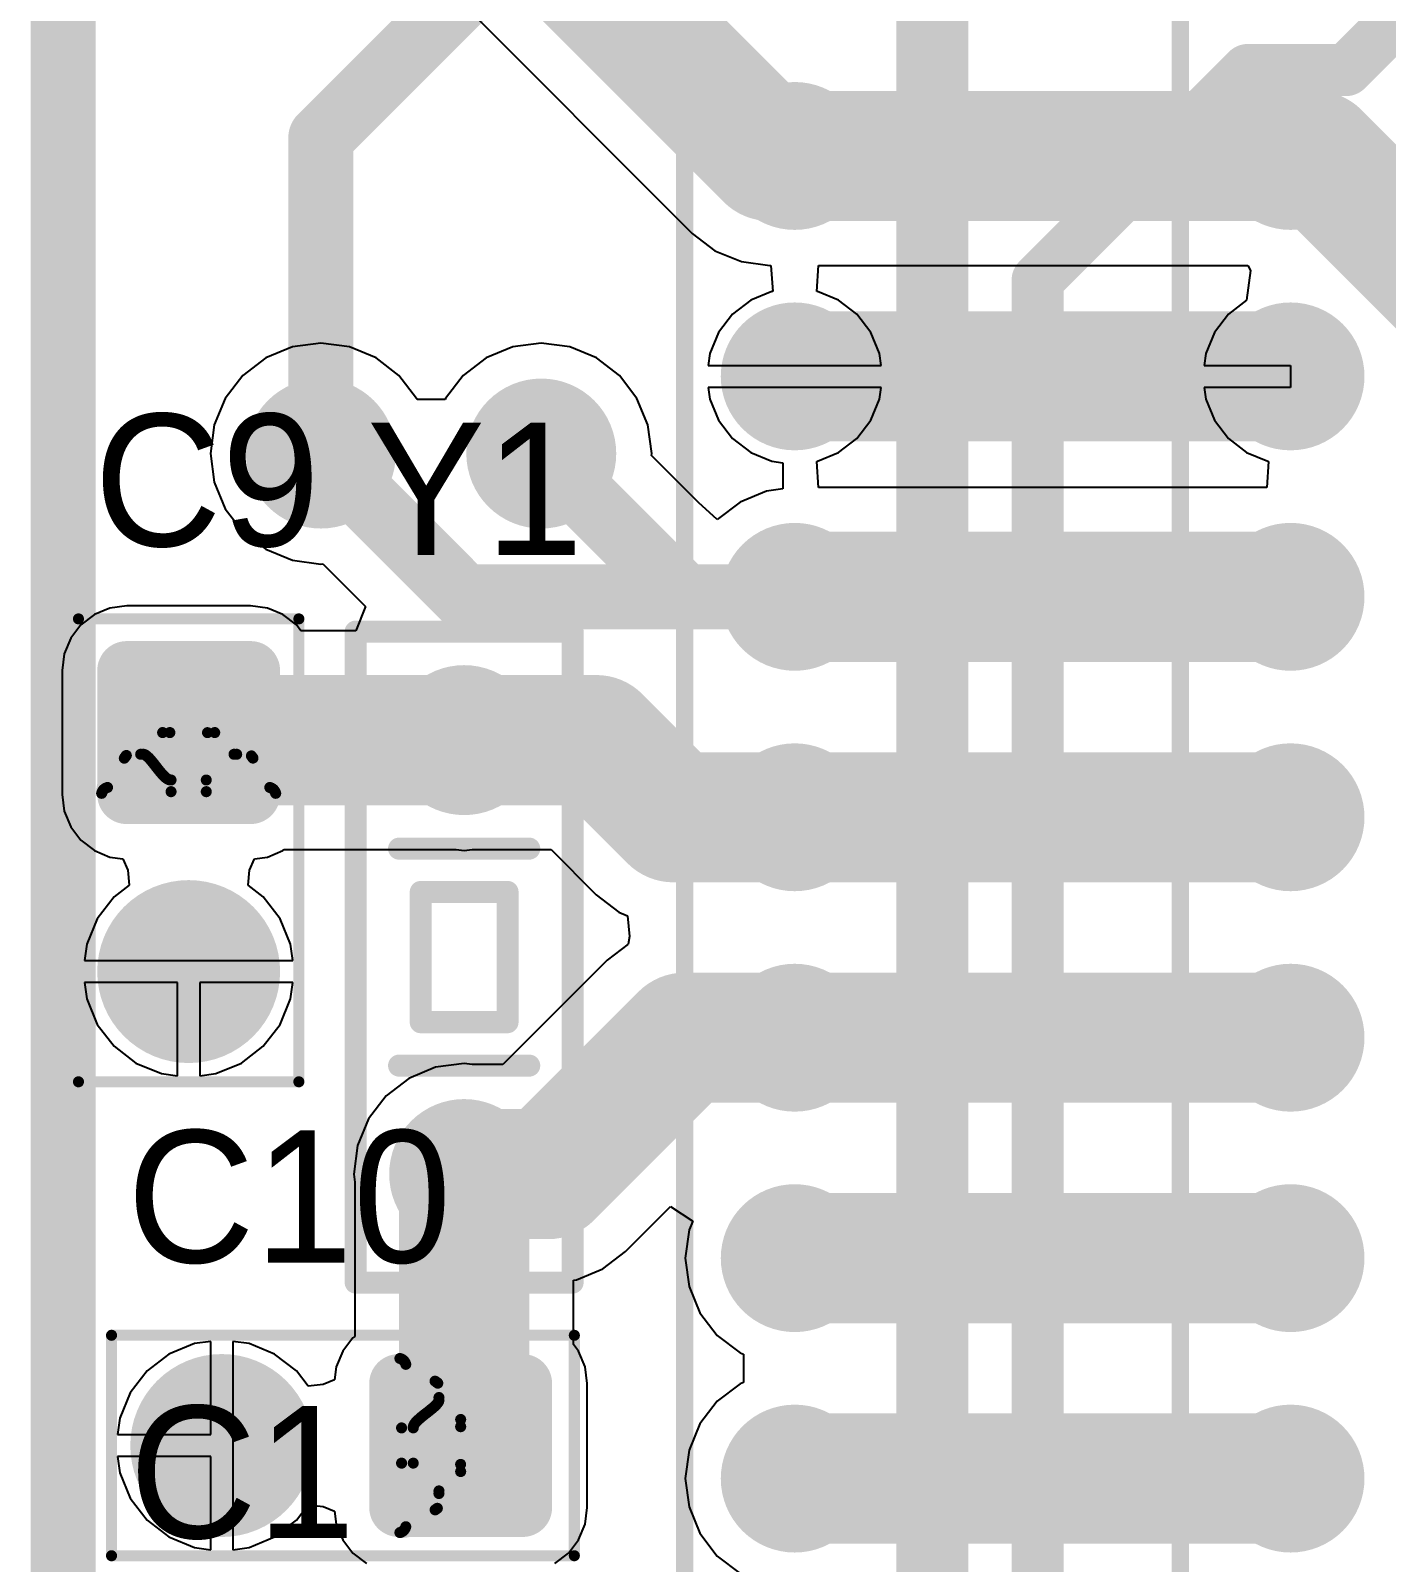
# Model space of a CAD drawing. Header units: millimetres. Extents: x 40 to 159, y 68 to 176.
# Drawn here: x 80.22 to 95.85, y 88.57 to 106.22 of the extents above; entities that cross this region are included whole.
import ezdxf

# ---------------------------------------------------------------- set-up
doc = ezdxf.new("R2010")
doc.units = ezdxf.units.MM
for name, color, linetype in [('BottomLayer', 5, 'Continuous'), ('BottomSolder', 6, 'Continuous'), ('Mechanical13', 56, 'Continuous'), ('MultiLayer', 9, 'Continuous'), ('PadHoleLayer', 156, 'Continuous'), ('TopLayer', 1, 'Continuous'), ('TopOverlay', 2, 'Continuous'), ('TopSolder', 216, 'Continuous')]:
    doc.layers.add(name, color=color, linetype=linetype)

# ---------------------------------------------------------------- blocks, each defined once
blk = doc.blocks.new('8MHZOSC_5')
at = {"layer": 'BottomLayer', "const_width": 0.762}
for points in [[(-5.381, 0, 1), (-4.619, 0, 1)], [(-0.381, 0, 1), (0.381, 0, 1)]]:
    blk.add_lwpolyline(points, format="xyb", close=True, dxfattribs=at)
at = {"layer": 'BottomSolder', "const_width": 0.864}
for points in [[(-5.432, 0, 1), (-4.568, 0, 1)], [(-0.432, 0, 1), (0.432, 0, 1)]]:
    blk.add_lwpolyline(points, format="xyb", close=True, dxfattribs=at)
at = {"layer": 'MultiLayer', "const_width": 0.762}
for points in [[(-5.381, 0, 1), (-4.619, 0, 1)], [(-0.381, 0, 1), (0.381, 0, 1)]]:
    blk.add_lwpolyline(points, format="xyb", close=True, dxfattribs=at)
at = {"layer": 'PadHoleLayer', "const_width": 0.381}
for points in [[(-5.191, 0, 1), (-4.81, 0, 1)], [(-0.191, 0, 1), (0.191, 0, 1)]]:
    blk.add_lwpolyline(points, format="xyb", close=True, dxfattribs=at)
at = {"layer": 'TopLayer', "const_width": 0.762}
for points in [[(-5.381, 0, 1), (-4.619, 0, 1)], [(-0.381, 0, 1), (0.381, 0, 1)]]:
    blk.add_lwpolyline(points, format="xyb", close=True, dxfattribs=at)
at = {"layer": 'TopOverlay', "const_width": 0.254}
for points in [[(-6.25, 1.25), (-6.25, -1.25)], [(-6.25, 1.25), (1.25, 1.25)], [(1.25, 1.25), (1.25, -1.25)], [(-3.75, 0.75), (-3.75, -0.75)], [(-1.25, 0.75), (-1.25, -0.75)], [(-3.25, 0.5), (-1.75, 0.5)], [(-3.25, 0.5), (-3.25, -0.5)], [(-1.75, 0.5), (-1.75, -0.5)], [(-3.25, -0.5), (-1.75, -0.5)], [(-6.25, -1.25), (1.25, -1.25)]]:
    blk.add_lwpolyline(points, dxfattribs=at)
at = {"layer": 'TopOverlay', "const_width": 0.127}
for points in [[(-6.314, 1.25, 1), (-6.187, 1.25, 1)], [(-6.314, 1.25, 1), (-6.187, 1.25, 1)], [(1.187, 1.25, 1), (1.314, 1.25, 1)], [(1.187, 1.25, 1), (1.314, 1.25, 1)], [(-3.814, 0.75, 1), (-3.687, 0.75, 1)], [(-1.314, 0.75, 1), (-1.187, 0.75, 1)], [(-3.314, 0.5, 1), (-3.187, 0.5, 1)], [(-3.314, 0.5, 1), (-3.187, 0.5, 1)], [(-1.813, 0.5, 1), (-1.686, 0.5, 1)], [(-1.813, 0.5, 1), (-1.686, 0.5, 1)], [(-3.314, -0.5, 1), (-3.187, -0.5, 1)], [(-3.314, -0.5, 1), (-3.187, -0.5, 1)], [(-1.813, -0.5, 1), (-1.686, -0.5, 1)], [(-1.813, -0.5, 1), (-1.686, -0.5, 1)], [(-3.814, -0.75, 1), (-3.687, -0.75, 1)], [(-1.314, -0.75, 1), (-1.187, -0.75, 1)], [(-6.314, -1.25, 1), (-6.187, -1.25, 1)], [(-6.314, -1.25, 1), (-6.187, -1.25, 1)], [(1.187, -1.25, 1), (1.314, -1.25, 1)], [(1.187, -1.25, 1), (1.314, -1.25, 1)]]:
    blk.add_lwpolyline(points, format="xyb", close=True, dxfattribs=at)
at = {"layer": 'TopSolder', "const_width": 0.864}
for points in [[(-5.432, 0, 1), (-4.568, 0, 1)], [(-0.432, 0, 1), (0.432, 0, 1)]]:
    blk.add_lwpolyline(points, format="xyb", close=True, dxfattribs=at)
blk = doc.blocks.new('STM32F051C6B_______B_____8')
at = {"layer": 'BottomLayer', "const_width": 0.75}
for points in [[(-20.695, 0, 1), (-19.945, 0, 1)], [(-18.155, 0, 1), (-17.405, 0, 1)], [(-15.615, 0, 1), (-14.865, 0, 1)], [(-13.075, 0, 1), (-12.325, 0, 1)], [(-10.535, 0, 1), (-9.785, 0, 1)], [(-7.995, 0, 1), (-7.245, 0, 1)], [(-5.455, 0, 1), (-4.705, 0, 1)]]:
    blk.add_lwpolyline(points, format="xyb", close=True, dxfattribs=at)
at = {"layer": 'BottomSolder', "const_width": 0.852}
for points in [[(-20.746, 0, 1), (-19.894, 0, 1)], [(-18.206, 0, 1), (-17.354, 0, 1)], [(-15.666, 0, 1), (-14.814, 0, 1)], [(-13.126, 0, 1), (-12.274, 0, 1)], [(-10.586, 0, 1), (-9.734, 0, 1)], [(-8.046, 0, 1), (-7.194, 0, 1)], [(-5.506, 0, 1), (-4.654, 0, 1)]]:
    blk.add_lwpolyline(points, format="xyb", close=True, dxfattribs=at)
at = {"layer": 'MultiLayer', "const_width": 0.75}
for points in [[(-20.695, 0, 1), (-19.945, 0, 1)], [(-18.155, 0, 1), (-17.405, 0, 1)], [(-15.615, 0, 1), (-14.865, 0, 1)], [(-13.075, 0, 1), (-12.325, 0, 1)], [(-10.535, 0, 1), (-9.785, 0, 1)], [(-7.995, 0, 1), (-7.245, 0, 1)], [(-5.455, 0, 1), (-4.705, 0, 1)]]:
    blk.add_lwpolyline(points, format="xyb", close=True, dxfattribs=at)
at = {"layer": 'PadHoleLayer', "const_width": 0.45}
for points in [[(-20.545, 0, 1), (-20.095, 0, 1)], [(-18.005, 0, 1), (-17.555, 0, 1)], [(-15.465, 0, 1), (-15.015, 0, 1)], [(-12.925, 0, 1), (-12.475, 0, 1)], [(-10.385, 0, 1), (-9.935, 0, 1)], [(-7.845, 0, 1), (-7.395, 0, 1)], [(-5.305, 0, 1), (-4.855, 0, 1)]]:
    blk.add_lwpolyline(points, format="xyb", close=True, dxfattribs=at)
at = {"layer": 'TopLayer', "const_width": 0.75}
for points in [[(-20.695, 0, 1), (-19.945, 0, 1)], [(-18.155, 0, 1), (-17.405, 0, 1)], [(-15.615, 0, 1), (-14.865, 0, 1)], [(-13.075, 0, 1), (-12.325, 0, 1)], [(-10.535, 0, 1), (-9.785, 0, 1)], [(-7.995, 0, 1), (-7.245, 0, 1)], [(-5.455, 0, 1), (-4.705, 0, 1)]]:
    blk.add_lwpolyline(points, format="xyb", close=True, dxfattribs=at)
at = {"layer": 'TopOverlay', "const_width": 0.2}
for points in [[(1.27, 1.27), (-59.69, 1.27)], [(-0.635, -1.27), (-59.69, -1.27)]]:
    blk.add_lwpolyline(points, dxfattribs=at)
at = {"layer": 'TopSolder', "const_width": 0.852}
for points in [[(-20.746, 0, 1), (-19.894, 0, 1)], [(-18.206, 0, 1), (-17.354, 0, 1)], [(-15.666, 0, 1), (-14.814, 0, 1)], [(-13.126, 0, 1), (-12.274, 0, 1)], [(-10.586, 0, 1), (-9.734, 0, 1)], [(-8.046, 0, 1), (-7.194, 0, 1)], [(-5.506, 0, 1), (-4.654, 0, 1)]]:
    blk.add_lwpolyline(points, format="xyb", close=True, dxfattribs=at)
blk = doc.blocks.new('HDR1X24_20')
at = {"layer": 'BottomLayer', "const_width": 0.75}
for points in [[(-20.695, 0, 1), (-19.945, 0, 1)], [(-18.155, 0, 1), (-17.405, 0, 1)], [(-15.615, 0, 1), (-14.865, 0, 1)], [(-13.075, 0, 1), (-12.325, 0, 1)], [(-10.535, 0, 1), (-9.785, 0, 1)], [(-7.995, 0, 1), (-7.245, 0, 1)], [(-5.455, 0, 1), (-4.705, 0, 1)]]:
    blk.add_lwpolyline(points, format="xyb", close=True, dxfattribs=at)
at = {"layer": 'BottomSolder', "const_width": 0.852}
for points in [[(-20.746, 0, 1), (-19.894, 0, 1)], [(-18.206, 0, 1), (-17.354, 0, 1)], [(-15.666, 0, 1), (-14.814, 0, 1)], [(-13.126, 0, 1), (-12.274, 0, 1)], [(-10.586, 0, 1), (-9.734, 0, 1)], [(-8.046, 0, 1), (-7.194, 0, 1)], [(-5.506, 0, 1), (-4.654, 0, 1)]]:
    blk.add_lwpolyline(points, format="xyb", close=True, dxfattribs=at)
at = {"layer": 'MultiLayer', "const_width": 0.75}
for points in [[(-20.695, 0, 1), (-19.945, 0, 1)], [(-18.155, 0, 1), (-17.405, 0, 1)], [(-15.615, 0, 1), (-14.865, 0, 1)], [(-13.075, 0, 1), (-12.325, 0, 1)], [(-10.535, 0, 1), (-9.785, 0, 1)], [(-7.995, 0, 1), (-7.245, 0, 1)], [(-5.455, 0, 1), (-4.705, 0, 1)]]:
    blk.add_lwpolyline(points, format="xyb", close=True, dxfattribs=at)
at = {"layer": 'PadHoleLayer', "const_width": 0.45}
for points in [[(-20.545, 0, 1), (-20.095, 0, 1)], [(-18.005, 0, 1), (-17.555, 0, 1)], [(-15.465, 0, 1), (-15.015, 0, 1)], [(-12.925, 0, 1), (-12.475, 0, 1)], [(-10.385, 0, 1), (-9.935, 0, 1)], [(-7.845, 0, 1), (-7.395, 0, 1)], [(-5.305, 0, 1), (-4.855, 0, 1)]]:
    blk.add_lwpolyline(points, format="xyb", close=True, dxfattribs=at)
at = {"layer": 'TopLayer', "const_width": 0.75}
for points in [[(-20.695, 0, 1), (-19.945, 0, 1)], [(-18.155, 0, 1), (-17.405, 0, 1)], [(-15.615, 0, 1), (-14.865, 0, 1)], [(-13.075, 0, 1), (-12.325, 0, 1)], [(-10.535, 0, 1), (-9.785, 0, 1)], [(-7.995, 0, 1), (-7.245, 0, 1)], [(-5.455, 0, 1), (-4.705, 0, 1)]]:
    blk.add_lwpolyline(points, format="xyb", close=True, dxfattribs=at)
at = {"layer": 'TopOverlay', "const_width": 0.2}
blk.add_lwpolyline([(-0.635, -1.27), (-59.69, -1.27)], dxfattribs=at)
at = {"layer": 'TopSolder', "const_width": 0.852}
for points in [[(-20.746, 0, 1), (-19.894, 0, 1)], [(-18.206, 0, 1), (-17.354, 0, 1)], [(-15.666, 0, 1), (-14.814, 0, 1)], [(-13.126, 0, 1), (-12.274, 0, 1)], [(-10.586, 0, 1), (-9.734, 0, 1)], [(-8.046, 0, 1), (-7.194, 0, 1)], [(-5.506, 0, 1), (-4.654, 0, 1)]]:
    blk.add_lwpolyline(points, format="xyb", close=True, dxfattribs=at)
blk = doc.blocks.new('CAPC500P450250X550_2_5___28')
at = {"layer": 'BottomLayer'}
for points, const_width in [([(-2.317, 0.714, 1), (-2.079, 0.714, 1)], 0.238), ([(-0.889, 0.714, 1), (-0.651, 0.714, 1)], 0.238), ([(0.794, 0, 1), (1.746, 0, 1)], 0.952), ([(-2.317, -0.714, 1), (-2.079, -0.714, 1)], 0.238), ([(-0.889, -0.714, 1), (-0.651, -0.714, 1)], 0.238)]:
    blk.add_lwpolyline(points, format="xyb", close=True, dxfattribs=dict(at, const_width=const_width))
for points in [[(-2.198, -0.952), (-0.77, -0.952), (-2.198, 0.952), (-0.77, 0.952)], [(-2.437, -0.714), (-0.532, -0.714), (-2.437, 0.714), (-0.532, 0.714)]]:
    blk.add_solid(points, dxfattribs=at)
at = {"layer": 'BottomSolder'}
for points, const_width in [([(-2.368, 0.714, 1), (-2.029, 0.714, 1)], 0.34), ([(-0.939, 0.714, 1), (-0.6, 0.714, 1)], 0.34), ([(0.743, 0, 1), (1.797, 0, 1)], 1.054), ([(-2.368, -0.714, 1), (-2.029, -0.714, 1)], 0.34), ([(-0.939, -0.714, 1), (-0.6, -0.714, 1)], 0.34)]:
    blk.add_lwpolyline(points, format="xyb", close=True, dxfattribs=dict(at, const_width=const_width))
for points in [[(-2.198, -1.054), (-0.77, -1.054), (-2.198, 1.054), (-0.77, 1.054)], [(-2.538, -0.714), (-0.43, -0.714), (-2.538, 0.714), (-0.43, 0.714)]]:
    blk.add_solid(points, dxfattribs=at)
at = {"layer": 'Mechanical13', "const_width": 0.127}
for points in [[(-1.234, 0.553, -0.414214), (-0.784, 1.003)], [(-0.851, 0.935, -0.274246), (-0.784, 1.003)], [(-0.851, 0.935, -0.001101), (-0.803, 0.203)], [(-1.484, 0.217, -0.252246), (-1.216, 0.723)], [(-1.234, 0.523, -0.067746), (-0.937, 0.203)], [(-1.484, -0.3, -1), (-1.484, 0.3)], [(-1.22, -0.718, -0.249202), (-1.484, -0.217)], [(-0.851, -0.935, -0.01671), (-0.803, -0.203)], [(-0.784, -1.003, -0.414214), (-1.234, -0.553)], [(-0.784, -1.003, -0.277409), (-0.851, -0.935)]]:
    blk.add_lwpolyline(points, format="xyb", dxfattribs=at)
at = {"layer": 'Mechanical13', "const_width": 0.0635}
for points in [[(-0.816, 1.003, 1), (-0.752, 1.003, 1)], [(-0.816, 1.003, 1), (-0.752, 1.003, 1)], [(-0.883, 0.935, 1), (-0.82, 0.935, 1)], [(-0.883, 0.935, 1), (-0.82, 0.935, 1)], [(-1.247, 0.723, 1), (-1.184, 0.723, 1)], [(-1.247, 0.723, 1), (-1.184, 0.723, 1)], [(-1.246, 0.724, 1), (-1.182, 0.724, 1)], [(-1.246, 0.724, 1), (-1.182, 0.724, 1)], [(-1.222, 0.741, 1), (-1.158, 0.741, 1)], [(-1.266, 0.553, 1), (-1.202, 0.553, 1)], [(-1.266, 0.553, 1), (-1.202, 0.553, 1)], [(-1.266, 0.523, 1), (-1.202, 0.523, 1)], [(-1.516, 0.3, 1), (-1.452, 0.3, 1)], [(-1.515, 0.217, 1), (-1.452, 0.217, 1)], [(-1.515, 0.217, 1), (-1.452, 0.217, 1)], [(-0.969, 0.203, 1), (-0.906, 0.203, 1)], [(-0.969, 0.203, 1), (-0.906, 0.203, 1)], [(-0.835, 0.203, 1), (-0.771, 0.203, 1)], [(-0.835, 0.203, 1), (-0.771, 0.203, 1)], [(-1.516, -0.217, 1), (-1.452, -0.217, 1)], [(-1.516, -0.217, 1), (-1.452, -0.217, 1)], [(-0.978, -0.238, 1), (-0.915, -0.238, 1)], [(-0.978, -0.238, 1), (-0.915, -0.238, 1)], [(-0.974, -0.229, 1), (-0.91, -0.229, 1)], [(-0.974, -0.229, 1), (-0.91, -0.229, 1)], [(-0.971, -0.218, 1), (-0.907, -0.218, 1)], [(-0.971, -0.218, 1), (-0.907, -0.218, 1)], [(-0.969, -0.203, 1), (-0.906, -0.203, 1)], [(-0.969, -0.203, 1), (-0.906, -0.203, 1)], [(-0.969, -0.211, 1), (-0.906, -0.211, 1)], [(-0.969, -0.211, 1), (-0.906, -0.211, 1)], [(-0.835, -0.203, 1), (-0.771, -0.203, 1)], [(-0.835, -0.203, 1), (-0.771, -0.203, 1)], [(-1.516, -0.3, 1), (-1.452, -0.3, 1)], [(-1.173, -0.415, 1), (-1.109, -0.415, 1)], [(-1.173, -0.415, 1), (-1.109, -0.415, 1)], [(-1.138, -0.387, 1), (-1.075, -0.387, 1)], [(-1.138, -0.387, 1), (-1.075, -0.387, 1)], [(-1.099, -0.357, 1), (-1.036, -0.357, 1)], [(-1.099, -0.357, 1), (-1.036, -0.357, 1)], [(-1.062, -0.327, 1), (-0.998, -0.327, 1)], [(-1.062, -0.327, 1), (-0.998, -0.327, 1)], [(-1.022, -0.292, 1), (-0.959, -0.292, 1)], [(-1.022, -0.292, 1), (-0.959, -0.292, 1)], [(-1.01, -0.281, 1), (-0.947, -0.281, 1)], [(-1.01, -0.281, 1), (-0.947, -0.281, 1)], [(-0.999, -0.268, 1), (-0.935, -0.268, 1)], [(-0.999, -0.268, 1), (-0.935, -0.268, 1)], [(-0.988, -0.254, 1), (-0.924, -0.254, 1)], [(-0.988, -0.254, 1), (-0.924, -0.254, 1)], [(-1.266, -0.523, 1), (-1.202, -0.523, 1)], [(-1.266, -0.553, 1), (-1.202, -0.553, 1)], [(-1.266, -0.553, 1), (-1.202, -0.553, 1)], [(-1.263, -0.511, 1), (-1.2, -0.511, 1)], [(-1.263, -0.511, 1), (-1.2, -0.511, 1)], [(-1.256, -0.497, 1), (-1.192, -0.497, 1)], [(-1.256, -0.497, 1), (-1.192, -0.497, 1)], [(-1.243, -0.48, 1), (-1.18, -0.48, 1)], [(-1.243, -0.48, 1), (-1.18, -0.48, 1)], [(-1.226, -0.461, 1), (-1.162, -0.461, 1)], [(-1.226, -0.461, 1), (-1.162, -0.461, 1)], [(-1.202, -0.439, 1), (-1.138, -0.439, 1)], [(-1.202, -0.439, 1), (-1.138, -0.439, 1)], [(-1.252, -0.718, 1), (-1.189, -0.718, 1)], [(-1.248, -0.723, 1), (-1.184, -0.723, 1)], [(-1.241, -0.727, 1), (-1.177, -0.727, 1)], [(-1.241, -0.727, 1), (-1.177, -0.727, 1)], [(-1.22, -0.742, 1), (-1.157, -0.742, 1)], [(-0.883, -0.935, 1), (-0.82, -0.935, 1)], [(-0.883, -0.935, 1), (-0.82, -0.935, 1)], [(-0.816, -1.003, 1), (-0.752, -1.003, 1)], [(-0.816, -1.003, 1), (-0.752, -1.003, 1)]]:
    blk.add_lwpolyline(points, format="xyb", close=True, dxfattribs=at)
at = {"layer": 'Mechanical13', "const_width": 0.127}
for points in [[(-1.214, 0.724), (-1.216, 0.723)], [(-1.19, 0.741), (-1.214, 0.724)], [(-1.234, 0.553), (-1.234, -0.553)], [(-1.484, 0.217), (-1.484, -0.217)], [(-0.937, 0.203), (-0.937, -0.203)], [(-0.803, 0.203), (-0.803, -0.203)], [(-0.946, -0.238), (-0.956, -0.254)], [(-0.942, -0.229), (-0.946, -0.238)], [(-0.939, -0.218), (-0.942, -0.229)], [(-0.938, -0.211), (-0.939, -0.218)], [(-0.937, -0.203), (-0.938, -0.211)], [(-1.141, -0.415), (-1.17, -0.439)], [(-1.106, -0.387), (-1.141, -0.415)], [(-1.067, -0.357), (-1.106, -0.387)], [(-1.03, -0.327), (-1.067, -0.357)], [(-0.99, -0.292), (-1.03, -0.327)], [(-0.979, -0.281), (-0.99, -0.292)], [(-0.967, -0.268), (-0.979, -0.281)], [(-0.956, -0.254), (-0.967, -0.268)], [(-1.232, -0.511), (-1.234, -0.523)], [(-1.224, -0.497), (-1.232, -0.511)], [(-1.211, -0.48), (-1.224, -0.497)], [(-1.194, -0.461), (-1.211, -0.48)], [(-1.17, -0.439), (-1.194, -0.461)], [(-1.209, -0.727), (-1.216, -0.723)], [(-1.189, -0.742), (-1.209, -0.727)]]:
    blk.add_lwpolyline(points, dxfattribs=at)
at = {"layer": 'MultiLayer'}
for points, const_width in [([(-2.317, 0.714, 1), (-2.079, 0.714, 1)], 0.238), ([(-0.889, 0.714, 1), (-0.651, 0.714, 1)], 0.238), ([(0.794, 0, 1), (1.746, 0, 1)], 0.952), ([(-2.317, -0.714, 1), (-2.079, -0.714, 1)], 0.238), ([(-0.889, -0.714, 1), (-0.651, -0.714, 1)], 0.238)]:
    blk.add_lwpolyline(points, format="xyb", close=True, dxfattribs=dict(at, const_width=const_width))
for points in [[(-2.198, -0.952), (-0.77, -0.952), (-2.198, 0.952), (-0.77, 0.952)], [(-2.437, -0.714), (-0.532, -0.714), (-2.437, 0.714), (-0.532, 0.714)]]:
    blk.add_solid(points, dxfattribs=at)
at = {"layer": 'PadHoleLayer', "const_width": 0.4}
for points in [[(-1.684, 0, 1), (-1.284, 0, 1)], [(1.07, 0, 1), (1.47, 0, 1)]]:
    blk.add_lwpolyline(points, format="xyb", close=True, dxfattribs=at)
at = {"layer": 'TopLayer'}
for points, const_width in [([(-2.317, 0.714, 1), (-2.079, 0.714, 1)], 0.238), ([(-0.889, 0.714, 1), (-0.651, 0.714, 1)], 0.238), ([(0.794, 0, 1), (1.746, 0, 1)], 0.952), ([(-2.317, -0.714, 1), (-2.079, -0.714, 1)], 0.238), ([(-0.889, -0.714, 1), (-0.651, -0.714, 1)], 0.238)]:
    blk.add_lwpolyline(points, format="xyb", close=True, dxfattribs=dict(at, const_width=const_width))
for points in [[(-2.198, -0.952), (-0.77, -0.952), (-2.198, 0.952), (-0.77, 0.952)], [(-2.437, -0.714), (-0.532, -0.714), (-2.437, 0.714), (-0.532, 0.714)]]:
    blk.add_solid(points, dxfattribs=at)
at = {"layer": 'TopOverlay', "const_width": 0.127}
for points in [[(-2.794, 1.27), (-2.794, -1.27)], [(2.54, 1.27), (-2.794, 1.27)], [(2.54, 1.27), (2.54, -1.27)], [(2.54, -1.27), (-2.794, -1.27)]]:
    blk.add_lwpolyline(points, dxfattribs=at)
at = {"layer": 'TopOverlay', "const_width": 0.0635}
for points in [[(-2.826, 1.27, 1), (-2.762, 1.27, 1)], [(-2.826, 1.27, 1), (-2.762, 1.27, 1)], [(2.508, 1.27, 1), (2.572, 1.27, 1)], [(2.508, 1.27, 1), (2.572, 1.27, 1)], [(-2.826, -1.27, 1), (-2.762, -1.27, 1)], [(-2.826, -1.27, 1), (-2.762, -1.27, 1)], [(2.508, -1.27, 1), (2.572, -1.27, 1)], [(2.508, -1.27, 1), (2.572, -1.27, 1)]]:
    blk.add_lwpolyline(points, format="xyb", close=True, dxfattribs=at)
at = {"layer": 'TopSolder'}
for points, const_width in [([(-2.368, 0.714, 1), (-2.029, 0.714, 1)], 0.34), ([(-0.939, 0.714, 1), (-0.6, 0.714, 1)], 0.34), ([(0.743, 0, 1), (1.797, 0, 1)], 1.054), ([(-2.368, -0.714, 1), (-2.029, -0.714, 1)], 0.34), ([(-0.939, -0.714, 1), (-0.6, -0.714, 1)], 0.34)]:
    blk.add_lwpolyline(points, format="xyb", close=True, dxfattribs=dict(at, const_width=const_width))
for points in [[(-2.198, -1.054), (-0.77, -1.054), (-2.198, 1.054), (-0.77, 1.054)], [(-2.538, -0.714), (-0.43, -0.714), (-2.538, 0.714), (-0.43, 0.714)]]:
    blk.add_solid(points, dxfattribs=at)
blk = doc.blocks.new('CAPC500P450250X550_2_5___29')
at = {"layer": 'BottomLayer'}
for points, const_width in [([(-1.746, 0, 1), (-0.794, 0, 1)], 0.952), ([(0.651, 0.714, 1), (0.889, 0.714, 1)], 0.238), ([(2.079, 0.714, 1), (2.317, 0.714, 1)], 0.238), ([(0.651, -0.714, 1), (0.889, -0.714, 1)], 0.238), ([(2.079, -0.714, 1), (2.317, -0.714, 1)], 0.238)]:
    blk.add_lwpolyline(points, format="xyb", close=True, dxfattribs=dict(at, const_width=const_width))
for points in [[(2.198, 0.952), (0.77, 0.952), (2.198, -0.952), (0.77, -0.952)], [(2.437, 0.714), (0.532, 0.714), (2.437, -0.714), (0.532, -0.714)]]:
    blk.add_solid(points, dxfattribs=at)
at = {"layer": 'BottomSolder'}
for points, const_width in [([(-1.797, 0, 1), (-0.743, 0, 1)], 1.054), ([(0.6, 0.714, 1), (0.939, 0.714, 1)], 0.34), ([(2.029, 0.714, 1), (2.368, 0.714, 1)], 0.34), ([(0.6, -0.714, 1), (0.939, -0.714, 1)], 0.34), ([(2.029, -0.714, 1), (2.368, -0.714, 1)], 0.34)]:
    blk.add_lwpolyline(points, format="xyb", close=True, dxfattribs=dict(at, const_width=const_width))
for points in [[(2.198, 1.054), (0.77, 1.054), (2.198, -1.054), (0.77, -1.054)], [(2.538, 0.714), (0.43, 0.714), (2.538, -0.714), (0.43, -0.714)]]:
    blk.add_solid(points, dxfattribs=at)
at = {"layer": 'Mechanical13', "const_width": 0.127}
for points in [[(0.784, 1.003, -0.277409), (0.851, 0.935)], [(0.784, 1.003, -0.414214), (1.234, 0.553)], [(0.851, 0.935, -0.01671), (0.803, 0.203)], [(1.22, 0.718, -0.249202), (1.484, 0.217)], [(1.484, 0.3, -1), (1.484, -0.3)], [(0.851, -0.935, -0.001101), (0.803, -0.203)], [(1.234, -0.523, -0.067746), (0.937, -0.203)], [(1.484, -0.217, -0.252246), (1.216, -0.723)], [(1.234, -0.553, -0.414214), (0.784, -1.003)], [(0.851, -0.935, -0.274246), (0.784, -1.003)]]:
    blk.add_lwpolyline(points, format="xyb", dxfattribs=at)
at = {"layer": 'Mechanical13', "const_width": 0.0635}
for points in [[(0.752, 1.003, 1), (0.816, 1.003, 1)], [(0.752, 1.003, 1), (0.816, 1.003, 1)], [(0.82, 0.935, 1), (0.883, 0.935, 1)], [(0.82, 0.935, 1), (0.883, 0.935, 1)], [(1.157, 0.742, 1), (1.22, 0.742, 1)], [(1.177, 0.727, 1), (1.241, 0.727, 1)], [(1.177, 0.727, 1), (1.241, 0.727, 1)], [(1.184, 0.723, 1), (1.248, 0.723, 1)], [(1.189, 0.718, 1), (1.252, 0.718, 1)], [(1.18, 0.48, 1), (1.243, 0.48, 1)], [(1.18, 0.48, 1), (1.243, 0.48, 1)], [(1.192, 0.497, 1), (1.256, 0.497, 1)], [(1.192, 0.497, 1), (1.256, 0.497, 1)], [(1.2, 0.511, 1), (1.263, 0.511, 1)], [(1.2, 0.511, 1), (1.263, 0.511, 1)], [(1.202, 0.553, 1), (1.266, 0.553, 1)], [(1.202, 0.553, 1), (1.266, 0.553, 1)], [(1.202, 0.523, 1), (1.266, 0.523, 1)], [(0.959, 0.292, 1), (1.022, 0.292, 1)], [(0.959, 0.292, 1), (1.022, 0.292, 1)], [(0.998, 0.327, 1), (1.062, 0.327, 1)], [(0.998, 0.327, 1), (1.062, 0.327, 1)], [(1.036, 0.357, 1), (1.099, 0.357, 1)], [(1.036, 0.357, 1), (1.099, 0.357, 1)], [(1.075, 0.387, 1), (1.138, 0.387, 1)], [(1.075, 0.387, 1), (1.138, 0.387, 1)], [(1.109, 0.415, 1), (1.173, 0.415, 1)], [(1.109, 0.415, 1), (1.173, 0.415, 1)], [(1.138, 0.439, 1), (1.202, 0.439, 1)], [(1.138, 0.439, 1), (1.202, 0.439, 1)], [(1.162, 0.461, 1), (1.226, 0.461, 1)], [(1.162, 0.461, 1), (1.226, 0.461, 1)], [(1.452, 0.3, 1), (1.516, 0.3, 1)], [(0.771, 0.203, 1), (0.835, 0.203, 1)], [(0.771, 0.203, 1), (0.835, 0.203, 1)], [(0.906, 0.211, 1), (0.969, 0.211, 1)], [(0.906, 0.211, 1), (0.969, 0.211, 1)], [(0.906, 0.203, 1), (0.969, 0.203, 1)], [(0.906, 0.203, 1), (0.969, 0.203, 1)], [(0.907, 0.218, 1), (0.971, 0.218, 1)], [(0.907, 0.218, 1), (0.971, 0.218, 1)], [(0.91, 0.229, 1), (0.974, 0.229, 1)], [(0.91, 0.229, 1), (0.974, 0.229, 1)], [(0.915, 0.238, 1), (0.978, 0.238, 1)], [(0.915, 0.238, 1), (0.978, 0.238, 1)], [(0.924, 0.254, 1), (0.988, 0.254, 1)], [(0.924, 0.254, 1), (0.988, 0.254, 1)], [(0.935, 0.268, 1), (0.999, 0.268, 1)], [(0.935, 0.268, 1), (0.999, 0.268, 1)], [(0.947, 0.281, 1), (1.01, 0.281, 1)], [(0.947, 0.281, 1), (1.01, 0.281, 1)], [(1.452, 0.217, 1), (1.516, 0.217, 1)], [(1.452, 0.217, 1), (1.516, 0.217, 1)], [(0.771, -0.203, 1), (0.835, -0.203, 1)], [(0.771, -0.203, 1), (0.835, -0.203, 1)], [(0.906, -0.203, 1), (0.969, -0.203, 1)], [(0.906, -0.203, 1), (0.969, -0.203, 1)], [(1.452, -0.217, 1), (1.515, -0.217, 1)], [(1.452, -0.217, 1), (1.515, -0.217, 1)], [(1.452, -0.3, 1), (1.516, -0.3, 1)], [(1.202, -0.523, 1), (1.266, -0.523, 1)], [(1.202, -0.553, 1), (1.266, -0.553, 1)], [(1.202, -0.553, 1), (1.266, -0.553, 1)], [(1.158, -0.741, 1), (1.222, -0.741, 1)], [(1.182, -0.724, 1), (1.246, -0.724, 1)], [(1.182, -0.724, 1), (1.246, -0.724, 1)], [(1.184, -0.723, 1), (1.247, -0.723, 1)], [(1.184, -0.723, 1), (1.247, -0.723, 1)], [(0.82, -0.935, 1), (0.883, -0.935, 1)], [(0.82, -0.935, 1), (0.883, -0.935, 1)], [(0.752, -1.003, 1), (0.816, -1.003, 1)], [(0.752, -1.003, 1), (0.816, -1.003, 1)]]:
    blk.add_lwpolyline(points, format="xyb", close=True, dxfattribs=at)
at = {"layer": 'Mechanical13', "const_width": 0.127}
for points in [[(1.189, 0.742), (1.209, 0.727)], [(1.209, 0.727), (1.216, 0.723)], [(1.211, 0.48), (1.194, 0.461)], [(1.224, 0.497), (1.211, 0.48)], [(1.232, 0.511), (1.224, 0.497)], [(1.234, 0.523), (1.232, 0.511)], [(1.234, 0.553), (1.234, -0.553)], [(0.99, 0.292), (0.979, 0.281)], [(1.03, 0.327), (0.99, 0.292)], [(1.067, 0.357), (1.03, 0.327)], [(1.106, 0.387), (1.067, 0.357)], [(1.141, 0.415), (1.106, 0.387)], [(1.17, 0.439), (1.141, 0.415)], [(1.194, 0.461), (1.17, 0.439)], [(0.803, 0.203), (0.803, -0.203)], [(0.939, 0.218), (0.938, 0.211)], [(0.938, 0.211), (0.937, 0.203)], [(0.937, 0.203), (0.937, -0.203)], [(0.942, 0.229), (0.939, 0.218)], [(0.946, 0.238), (0.942, 0.229)], [(0.956, 0.254), (0.946, 0.238)], [(0.967, 0.268), (0.956, 0.254)], [(0.979, 0.281), (0.967, 0.268)], [(1.484, 0.217), (1.484, -0.217)], [(1.214, -0.724), (1.19, -0.741)], [(1.216, -0.723), (1.214, -0.724)]]:
    blk.add_lwpolyline(points, dxfattribs=at)
at = {"layer": 'MultiLayer'}
for points, const_width in [([(-1.746, 0, 1), (-0.794, 0, 1)], 0.952), ([(0.651, 0.714, 1), (0.889, 0.714, 1)], 0.238), ([(2.079, 0.714, 1), (2.317, 0.714, 1)], 0.238), ([(0.651, -0.714, 1), (0.889, -0.714, 1)], 0.238), ([(2.079, -0.714, 1), (2.317, -0.714, 1)], 0.238)]:
    blk.add_lwpolyline(points, format="xyb", close=True, dxfattribs=dict(at, const_width=const_width))
for points in [[(2.198, 0.952), (0.77, 0.952), (2.198, -0.952), (0.77, -0.952)], [(2.437, 0.714), (0.532, 0.714), (2.437, -0.714), (0.532, -0.714)]]:
    blk.add_solid(points, dxfattribs=at)
at = {"layer": 'PadHoleLayer', "const_width": 0.4}
for points in [[(-1.47, 0, 1), (-1.07, 0, 1)], [(1.284, 0, 1), (1.684, 0, 1)]]:
    blk.add_lwpolyline(points, format="xyb", close=True, dxfattribs=at)
at = {"layer": 'TopLayer'}
for points, const_width in [([(-1.746, 0, 1), (-0.794, 0, 1)], 0.952), ([(0.651, 0.714, 1), (0.889, 0.714, 1)], 0.238), ([(2.079, 0.714, 1), (2.317, 0.714, 1)], 0.238), ([(0.651, -0.714, 1), (0.889, -0.714, 1)], 0.238), ([(2.079, -0.714, 1), (2.317, -0.714, 1)], 0.238)]:
    blk.add_lwpolyline(points, format="xyb", close=True, dxfattribs=dict(at, const_width=const_width))
for points in [[(2.198, 0.952), (0.77, 0.952), (2.198, -0.952), (0.77, -0.952)], [(2.437, 0.714), (0.532, 0.714), (2.437, -0.714), (0.532, -0.714)]]:
    blk.add_solid(points, dxfattribs=at)
at = {"layer": 'TopOverlay', "const_width": 0.127}
for points in [[(-2.54, 1.27), (2.794, 1.27)], [(-2.54, 1.27), (-2.54, -1.27)], [(2.794, 1.27), (2.794, -1.27)], [(-2.54, -1.27), (2.794, -1.27)]]:
    blk.add_lwpolyline(points, dxfattribs=at)
at = {"layer": 'TopOverlay', "const_width": 0.0635}
for points in [[(-2.572, 1.27, 1), (-2.508, 1.27, 1)], [(-2.572, 1.27, 1), (-2.508, 1.27, 1)], [(2.762, 1.27, 1), (2.826, 1.27, 1)], [(2.762, 1.27, 1), (2.826, 1.27, 1)], [(-2.572, -1.27, 1), (-2.508, -1.27, 1)], [(-2.572, -1.27, 1), (-2.508, -1.27, 1)], [(2.762, -1.27, 1), (2.826, -1.27, 1)], [(2.762, -1.27, 1), (2.826, -1.27, 1)]]:
    blk.add_lwpolyline(points, format="xyb", close=True, dxfattribs=at)
at = {"layer": 'TopSolder'}
for points, const_width in [([(-1.797, 0, 1), (-0.743, 0, 1)], 1.054), ([(0.6, 0.714, 1), (0.939, 0.714, 1)], 0.34), ([(2.029, 0.714, 1), (2.368, 0.714, 1)], 0.34), ([(0.6, -0.714, 1), (0.939, -0.714, 1)], 0.34), ([(2.029, -0.714, 1), (2.368, -0.714, 1)], 0.34)]:
    blk.add_lwpolyline(points, format="xyb", close=True, dxfattribs=dict(at, const_width=const_width))
for points in [[(2.198, 1.054), (0.77, 1.054), (2.198, -1.054), (0.77, -1.054)], [(2.538, 0.714), (0.43, 0.714), (2.538, -0.714), (0.43, -0.714)]]:
    blk.add_solid(points, dxfattribs=at)

msp = doc.modelspace()

# ---------------------------------------------------------------- linework, layer by layer
at = {"layer": 'BottomLayer'}
for p, q in [((84.539, 107.191), (87.847, 103.883)), ((87.847, 103.883), (88.108, 103.683)), ((88.108, 103.683), (88.412, 103.557)), ((88.412, 103.557), (88.739, 103.514)), ((88.739, 103.514), (88.753, 103.514)), ((88.753, 103.514), (88.773, 103.214)), ((89.281, 103.214), (89.301, 103.514)), ((89.301, 103.514), (94.248, 103.514)), ((94.282, 103.456), (94.236, 103.112)), ((94.248, 103.514), (94.282, 103.456)), ((88.521, 103.112), (88.311, 102.951)), ((88.765, 103.213), (88.521, 103.112)), ((88.773, 103.214), (88.765, 103.213)), ((89.289, 103.213), (89.281, 103.214)), ((89.533, 103.112), (89.289, 103.213)), ((89.743, 102.951), (89.533, 103.112)), ((94.236, 103.112), (94.026, 102.951)), ((88.311, 102.951), (88.15, 102.741)), ((89.904, 102.741), (89.743, 102.951)), ((94.026, 102.951), (93.865, 102.741)), ((88.15, 102.741), (88.049, 102.497)), ((90.005, 102.497), (89.904, 102.741)), ((93.865, 102.741), (93.764, 102.497)), ((83.237, 102.576), (82.93, 102.448)), ((83.566, 102.619), (83.237, 102.576)), ((83.895, 102.576), (83.566, 102.619)), ((84.202, 102.448), (83.895, 102.576)), ((85.777, 102.576), (85.47, 102.448)), ((86.106, 102.619), (85.777, 102.576)), ((86.435, 102.576), (86.106, 102.619)), ((86.742, 102.448), (86.435, 102.576)), ((82.93, 102.448), (82.666, 102.246)), ((84.466, 102.246), (84.202, 102.448)), ((85.47, 102.448), (85.206, 102.246)), ((87.006, 102.246), (86.742, 102.448)), ((88.049, 102.497), (88.031, 102.362)), ((90.023, 102.362), (90.005, 102.497)), ((93.764, 102.497), (93.746, 102.362)), ((82.666, 102.246), (82.464, 101.982)), ((84.668, 101.982), (84.466, 102.246)), ((85.206, 102.246), (85.004, 101.982)), ((87.208, 101.982), (87.006, 102.246)), ((88.031, 102.362), (90.023, 102.362)), ((93.746, 102.362), (94.742, 102.362)), ((94.742, 102.362), (94.742, 102.108)), ((90.023, 102.108), (88.031, 102.108)), ((88.031, 102.108), (88.049, 101.973)), ((90.005, 101.973), (90.023, 102.108)), ((94.742, 102.108), (93.746, 102.108)), ((93.746, 102.108), (93.764, 101.973)), ((82.464, 101.982), (82.336, 101.675)), ((84.674, 101.97), (84.668, 101.982)), ((84.998, 101.97), (84.674, 101.97)), ((85.004, 101.982), (84.998, 101.97)), ((87.336, 101.675), (87.208, 101.982)), ((88.049, 101.973), (88.15, 101.729)), ((89.904, 101.729), (90.005, 101.973)), ((93.764, 101.973), (93.865, 101.729)), ((82.336, 101.675), (82.293, 101.346)), ((87.379, 101.346), (87.336, 101.675)), ((88.15, 101.729), (88.311, 101.519)), ((89.743, 101.519), (89.904, 101.729)), ((93.865, 101.729), (94.026, 101.519)), ((88.311, 101.519), (88.521, 101.358)), ((89.533, 101.358), (89.743, 101.519)), ((94.026, 101.519), (94.236, 101.358)), ((82.293, 101.346), (82.336, 101.017)), ((87.376, 101.324), (87.379, 101.346)), ((87.919, 100.781), (87.376, 101.324)), ((88.521, 101.358), (88.765, 101.257)), ((89.289, 101.257), (89.533, 101.358)), ((94.236, 101.358), (94.48, 101.257)), ((88.765, 101.257), (88.89, 101.24)), ((88.89, 101.24), (88.89, 100.938)), ((89.281, 101.256), (89.289, 101.257)), ((89.301, 100.956), (89.281, 101.256)), ((94.488, 101.256), (94.468, 100.956)), ((94.48, 101.257), (94.488, 101.256)), ((82.336, 101.017), (82.464, 100.71)), ((94.468, 100.956), (89.301, 100.956)), ((88.135, 100.587), (87.919, 100.781)), ((88.397, 100.787), (88.135, 100.587)), ((88.701, 100.913), (88.397, 100.787)), ((88.89, 100.938), (88.701, 100.913)), ((82.464, 100.71), (82.666, 100.446)), ((82.666, 100.446), (82.93, 100.244)), ((82.93, 100.244), (83.237, 100.116)), ((83.237, 100.116), (83.566, 100.073)), ((83.566, 100.073), (83.588, 100.076)), ((83.588, 100.076), (84.082, 99.582)), ((81.135, 99.565), (80.955, 99.49)), ((81.328, 99.59), (81.135, 99.565)), ((82.756, 99.59), (81.328, 99.59)), ((82.949, 99.565), (82.756, 99.59)), ((83.129, 99.49), (82.949, 99.565)), ((84.082, 99.582), (83.967, 99.305)), ((80.801, 99.372), (80.683, 99.218)), ((80.955, 99.49), (80.801, 99.372)), ((83.283, 99.372), (83.129, 99.49)), ((83.334, 99.305), (83.283, 99.372)), ((80.683, 99.218), (80.608, 99.038)), ((83.967, 99.305), (83.334, 99.305)), ((80.608, 99.038), (80.583, 98.845)), ((80.583, 98.845), (80.583, 97.417)), ((80.583, 97.417), (80.608, 97.224)), ((80.608, 97.224), (80.683, 97.044)), ((80.683, 97.044), (80.801, 96.89)), ((80.801, 96.89), (80.955, 96.772)), ((80.955, 96.772), (81.135, 96.697)), ((82.949, 96.697), (83.129, 96.772)), ((83.129, 96.772), (83.143, 96.783)), ((83.143, 96.783), (85.125, 96.783)), ((85.125, 96.783), (85.217, 96.771)), ((85.217, 96.771), (85.309, 96.783)), ((85.309, 96.783), (86.219, 96.783)), ((86.219, 96.783), (86.738, 96.263)), ((81.135, 96.697), (81.284, 96.678)), ((81.284, 96.678), (81.34, 96.545)), ((81.34, 96.545), (81.357, 96.372)), ((82.727, 96.372), (82.744, 96.545)), ((82.744, 96.545), (82.8, 96.678)), ((82.8, 96.678), (82.949, 96.697)), ((81.357, 96.372), (81.182, 96.237)), ((82.902, 96.237), (82.727, 96.372)), ((81.182, 96.237), (80.988, 95.985)), ((83.096, 95.985), (82.902, 96.237)), ((86.738, 96.263), (87, 96.063)), ((87, 96.063), (87.101, 96.021)), ((87.101, 96.021), (87.121, 95.78)), ((80.988, 95.985), (80.867, 95.692)), ((83.217, 95.692), (83.096, 95.985)), ((80.867, 95.692), (80.842, 95.504)), ((83.242, 95.504), (83.217, 95.692)), ((87.109, 95.693), (86.865, 95.507)), ((87.121, 95.78), (87.109, 95.693)), ((80.842, 95.504), (83.242, 95.504)), ((86.865, 95.507), (85.664, 94.305)), ((81.915, 95.25), (80.842, 95.25)), ((80.842, 95.25), (80.867, 95.062)), ((81.915, 94.177), (81.915, 95.25)), ((83.242, 95.25), (82.169, 95.25)), ((82.169, 95.25), (82.169, 94.177)), ((83.217, 95.062), (83.242, 95.25)), ((80.867, 95.062), (80.988, 94.769)), ((83.096, 94.769), (83.217, 95.062)), ((80.988, 94.769), (81.182, 94.517)), ((82.902, 94.517), (83.096, 94.769)), ((81.182, 94.517), (81.434, 94.323)), ((82.65, 94.323), (82.902, 94.517)), ((81.434, 94.323), (81.727, 94.202)), ((82.357, 94.202), (82.65, 94.323)), ((84.888, 94.274), (84.581, 94.146)), ((85.217, 94.317), (84.888, 94.274)), ((85.309, 94.305), (85.217, 94.317)), ((85.664, 94.305), (85.309, 94.305)), ((81.727, 94.202), (81.915, 94.177)), ((82.169, 94.177), (82.357, 94.202)), ((84.581, 94.146), (84.317, 93.944)), ((84.317, 93.944), (84.115, 93.68)), ((84.115, 93.68), (83.987, 93.373)), ((83.987, 93.373), (83.944, 93.044)), ((83.944, 93.044), (83.956, 92.952)), ((83.956, 92.952), (83.956, 91.172)), ((87.078, 92.152), (87.596, 92.671)), ((87.596, 92.671), (87.851, 92.501)), ((87.851, 92.501), (87.809, 92.401)), ((87.809, 92.401), (87.766, 92.075)), ((86.816, 91.952), (87.078, 92.152)), ((87.766, 92.075), (87.809, 91.749)), ((86.478, 91.822), (86.512, 91.826)), ((86.478, 91.079), (86.478, 91.822)), ((86.512, 91.826), (86.816, 91.952)), ((87.809, 91.749), (87.935, 91.445)), ((87.935, 91.445), (88.135, 91.183)), ((82.108, 91.091), (81.815, 90.97)), ((82.296, 91.116), (82.108, 91.091)), ((82.296, 90.043), (82.296, 91.116)), ((82.738, 91.091), (82.55, 91.116)), ((82.55, 91.116), (82.55, 89.916)), ((83.031, 90.97), (82.738, 91.091)), ((83.936, 91.157), (83.818, 91.003)), ((83.956, 91.172), (83.936, 91.157)), ((86.536, 91.003), (86.478, 91.079)), ((88.135, 91.183), (88.397, 90.983)), ((81.815, 90.97), (81.563, 90.776)), ((83.283, 90.776), (83.031, 90.97)), ((83.818, 91.003), (83.743, 90.823)), ((86.611, 90.823), (86.536, 91.003)), ((88.397, 90.983), (88.435, 90.967)), ((88.435, 90.967), (88.435, 90.643)), ((81.563, 90.776), (81.369, 90.524)), ((83.418, 90.601), (83.283, 90.776)), ((83.743, 90.823), (83.724, 90.674)), ((86.636, 90.63), (86.611, 90.823)), ((83.591, 90.618), (83.418, 90.601)), ((83.724, 90.674), (83.591, 90.618)), ((86.636, 89.202), (86.636, 90.63)), ((88.397, 90.627), (88.135, 90.427)), ((88.435, 90.643), (88.397, 90.627)), ((81.369, 90.524), (81.248, 90.231)), ((88.135, 90.427), (87.935, 90.165)), ((81.248, 90.231), (81.223, 90.043)), ((81.223, 90.043), (82.296, 90.043)), ((87.935, 90.165), (87.809, 89.861)), ((82.55, 89.916), (82.55, 88.716)), ((87.809, 89.861), (87.766, 89.535)), ((82.296, 89.789), (81.223, 89.789)), ((81.223, 89.789), (81.248, 89.601)), ((82.296, 88.716), (82.296, 89.789)), ((81.248, 89.601), (81.369, 89.308)), ((87.766, 89.535), (87.809, 89.209)), ((81.369, 89.308), (81.563, 89.056)), ((83.283, 89.056), (83.418, 89.231)), ((83.418, 89.231), (83.591, 89.214)), ((83.591, 89.214), (83.724, 89.158)), ((83.724, 89.158), (83.743, 89.009)), ((86.611, 89.009), (86.636, 89.202)), ((87.809, 89.209), (87.935, 88.905)), ((81.563, 89.056), (81.815, 88.862)), ((83.031, 88.862), (83.283, 89.056)), ((83.743, 89.009), (83.818, 88.829)), ((86.536, 88.829), (86.611, 89.009)), ((81.815, 88.862), (82.108, 88.741)), ((82.738, 88.741), (83.031, 88.862)), ((83.818, 88.829), (83.936, 88.675)), ((86.418, 88.675), (86.536, 88.829)), ((87.935, 88.905), (88.135, 88.643)), ((82.108, 88.741), (82.296, 88.716)), ((82.55, 88.716), (82.738, 88.741)), ((83.936, 88.675), (84.09, 88.557)), ((86.264, 88.557), (86.418, 88.675)), ((88.135, 88.643), (88.397, 88.443))]:
    msp.add_line(p, q, dxfattribs=at)
for points, const_width in [([(85.431, 108.083), (88.739, 104.775)], 1.5), ([(88.739, 104.775), (89.027, 104.775)], 1.5), ([(89.027, 104.775), (94.742, 104.775)], 1.5), ([(94.742, 104.775), (95.03, 104.775)], 1.5), ([(95.03, 104.775), (96.901, 102.904)], 1.5), ([(89.027, 102.235), (94.742, 102.235)], 1.5), ([(83.566, 101.346), (85.217, 99.695)], 0.75), ([(86.106, 101.346), (87.757, 99.695)], 0.75), ([(89.027, 99.695), (94.742, 99.695)], 1.5), ([(85.217, 99.695), (87.757, 99.695)], 0.75), ([(87.757, 99.695), (89.027, 99.695)], 0.75), ([(82.042, 98.131), (82.129, 98.044)], 1.5), ([(82.129, 98.044), (85.217, 98.044)], 1.5), ([(85.217, 98.044), (86.741, 98.044)], 1.5), ([(86.741, 98.044), (87.63, 97.155)], 1.5), ([(87.63, 97.155), (89.027, 97.155)], 1.5), ([(89.027, 97.155), (94.742, 97.155)], 1.5), ([(86.186, 93.044), (87.757, 94.615)], 1.5), ([(87.757, 94.615), (89.027, 94.615)], 1.5), ([(89.027, 94.615), (94.742, 94.615)], 1.5), ([(85.217, 89.956), (85.217, 93.044)], 1.5), ([(85.217, 93.044), (86.186, 93.044)], 1.5), ([(89.027, 92.075), (94.742, 92.075)], 1.5), ([(89.027, 89.535), (94.742, 89.535)], 1.5)]:
    msp.add_lwpolyline(points, dxfattribs=dict(at, const_width=const_width))
for points, const_width in [([(88.364, 104.775, 1), (89.114, 104.775, 1)], 0.75), ([(88.364, 104.775, 1), (89.114, 104.775, 1)], 0.75), ([(88.652, 104.775, 1), (89.402, 104.775, 1)], 0.75), ([(88.652, 104.775, 1), (89.402, 104.775, 1)], 0.75), ([(94.367, 104.775, 1), (95.117, 104.775, 1)], 0.75), ([(94.367, 104.775, 1), (95.117, 104.775, 1)], 0.75), ([(94.655, 104.775, 1), (95.405, 104.775, 1)], 0.75), ([(94.655, 104.775, 1), (95.405, 104.775, 1)], 0.75), ([(88.652, 102.235, 1), (89.402, 102.235, 1)], 0.75), ([(94.367, 102.235, 1), (95.117, 102.235, 1)], 0.75), ([(83.185, 101.346, 1), (83.947, 101.346, 1)], 0.762), ([(85.725, 101.346, 1), (86.487, 101.346, 1)], 0.762), ([(83.378, 101.346, 1), (83.754, 101.346, 1)], 0.375), ([(85.918, 101.346, 1), (86.294, 101.346, 1)], 0.375), ([(88.652, 99.695, 1), (89.402, 99.695, 1)], 0.75), ([(94.367, 99.695, 1), (95.117, 99.695, 1)], 0.75), ([(85.029, 99.695, 1), (85.405, 99.695, 1)], 0.375), ([(85.029, 99.695, 1), (85.405, 99.695, 1)], 0.375), ([(87.569, 99.695, 1), (87.945, 99.695, 1)], 0.375), ([(87.569, 99.695, 1), (87.945, 99.695, 1)], 0.375), ([(87.569, 99.695, 1), (87.945, 99.695, 1)], 0.375), ([(88.839, 99.695, 1), (89.215, 99.695, 1)], 0.375), ([(81.667, 98.131, 1), (82.417, 98.131, 1)], 0.75), ([(81.754, 98.044, 1), (82.504, 98.044, 1)], 0.75), ([(81.754, 98.044, 1), (82.504, 98.044, 1)], 0.75), ([(84.842, 98.044, 1), (85.592, 98.044, 1)], 0.75), ([(84.842, 98.044, 1), (85.592, 98.044, 1)], 0.75), ([(86.366, 98.044, 1), (87.116, 98.044, 1)], 0.75), ([(86.366, 98.044, 1), (87.116, 98.044, 1)], 0.75), ([(87.255, 97.155, 1), (88.005, 97.155, 1)], 0.75), ([(87.255, 97.155, 1), (88.005, 97.155, 1)], 0.75), ([(88.652, 97.155, 1), (89.402, 97.155, 1)], 0.75), ([(88.652, 97.155, 1), (89.402, 97.155, 1)], 0.75), ([(94.367, 97.155, 1), (95.117, 97.155, 1)], 0.75), ([(87.382, 94.615, 1), (88.132, 94.615, 1)], 0.75), ([(87.382, 94.615, 1), (88.132, 94.615, 1)], 0.75), ([(88.652, 94.615, 1), (89.402, 94.615, 1)], 0.75), ([(88.652, 94.615, 1), (89.402, 94.615, 1)], 0.75), ([(94.367, 94.615, 1), (95.117, 94.615, 1)], 0.75), ([(84.842, 93.044, 1), (85.592, 93.044, 1)], 0.75), ([(84.842, 93.044, 1), (85.592, 93.044, 1)], 0.75), ([(85.811, 93.044, 1), (86.561, 93.044, 1)], 0.75), ([(85.811, 93.044, 1), (86.561, 93.044, 1)], 0.75), ([(88.652, 92.075, 1), (89.402, 92.075, 1)], 0.75), ([(94.367, 92.075, 1), (95.117, 92.075, 1)], 0.75), ([(84.842, 89.956, 1), (85.592, 89.956, 1)], 0.75), ([(88.652, 89.535, 1), (89.402, 89.535, 1)], 0.75), ([(94.367, 89.535, 1), (95.117, 89.535, 1)], 0.75)]:
    msp.add_lwpolyline(points, format="xyb", close=True, dxfattribs=dict(at, const_width=const_width))
at = {"layer": 'BottomSolder', "const_width": 0.864}
for points in [[(83.134, 101.346, 1), (83.998, 101.346, 1)], [(85.674, 101.346, 1), (86.538, 101.346, 1)]]:
    msp.add_lwpolyline(points, format="xyb", close=True, dxfattribs=at)
at = {"layer": 'MultiLayer', "const_width": 0.762}
for points in [[(83.185, 101.346, 1), (83.947, 101.346, 1)], [(85.725, 101.346, 1), (86.487, 101.346, 1)]]:
    msp.add_lwpolyline(points, format="xyb", close=True, dxfattribs=at)
at = {"layer": 'PadHoleLayer', "const_width": 0.381}
for points in [[(83.376, 101.346, 1), (83.756, 101.346, 1)], [(85.915, 101.346, 1), (86.296, 101.346, 1)]]:
    msp.add_lwpolyline(points, format="xyb", close=True, dxfattribs=at)
at = {"layer": 'TopLayer'}
for points, const_width in [([(90.652, 83.343), (90.652, 141.083)], 0.75), ([(80.596, 85.984), (80.596, 138.355)], 0.75), ([(83.566, 104.987), (87.258, 108.68)], 0.75), ([(95.384, 105.765), (96.292, 106.673)], 0.6), ([(91.827, 103.345), (94.247, 105.765)], 0.6), ([(94.247, 105.765), (95.384, 105.765)], 0.6), ([(83.566, 101.346), (83.566, 104.987)], 0.75), ([(91.827, 82.856), (91.827, 103.345)], 0.6)]:
    msp.add_lwpolyline(points, dxfattribs=dict(at, const_width=const_width))
for points, const_width in [([(94.097, 105.765, 1), (94.397, 105.765, 1)], 0.3), ([(94.097, 105.765, 1), (94.397, 105.765, 1)], 0.3), ([(95.234, 105.765, 1), (95.534, 105.765, 1)], 0.3), ([(95.234, 105.765, 1), (95.534, 105.765, 1)], 0.3), ([(83.378, 104.987, 1), (83.754, 104.987, 1)], 0.375), ([(83.378, 104.987, 1), (83.754, 104.987, 1)], 0.375), ([(91.677, 103.345, 1), (91.977, 103.345, 1)], 0.3), ([(91.677, 103.345, 1), (91.977, 103.345, 1)], 0.3), ([(83.185, 101.346, 1), (83.947, 101.346, 1)], 0.762), ([(85.725, 101.346, 1), (86.487, 101.346, 1)], 0.762), ([(83.378, 101.346, 1), (83.754, 101.346, 1)], 0.375)]:
    msp.add_lwpolyline(points, format="xyb", close=True, dxfattribs=dict(at, const_width=const_width))
at = {"layer": 'TopSolder', "const_width": 0.864}
for points in [[(83.134, 101.346, 1), (83.998, 101.346, 1)], [(85.674, 101.346, 1), (86.538, 101.346, 1)]]:
    msp.add_lwpolyline(points, format="xyb", close=True, dxfattribs=at)

# ---------------------------------------------------------------- block references
for name, p, rotation in [('STM32F051C6B_______B_____8', (89.027, 84.455), 270), ('HDR1X24_20', (94.742, 84.455), 270), ('CAPC500P450250X550_2_5___29', (82.042, 96.647), 90), ('8MHZOSC_5', (85.217, 98.044), 90), ('CAPC500P450250X550_2_5___28', (83.693, 89.916), 180)]:
    msp.add_blockref(name, p, dxfattribs=dict(rotation=rotation))

# ---------------------------------------------------------------- texts
at = {"layer": 'TopOverlay'}
for s, p in [('C9', (80.95, 100.279)), ('Y1', (84.099, 100.178)), ('C10', (81.331, 92.024)), ('C1', (81.356, 88.849))]:
    msp.add_text(s, height=1.524, dxfattribs=at).set_placement(p)

doc.saveas('drawing.dxf')
